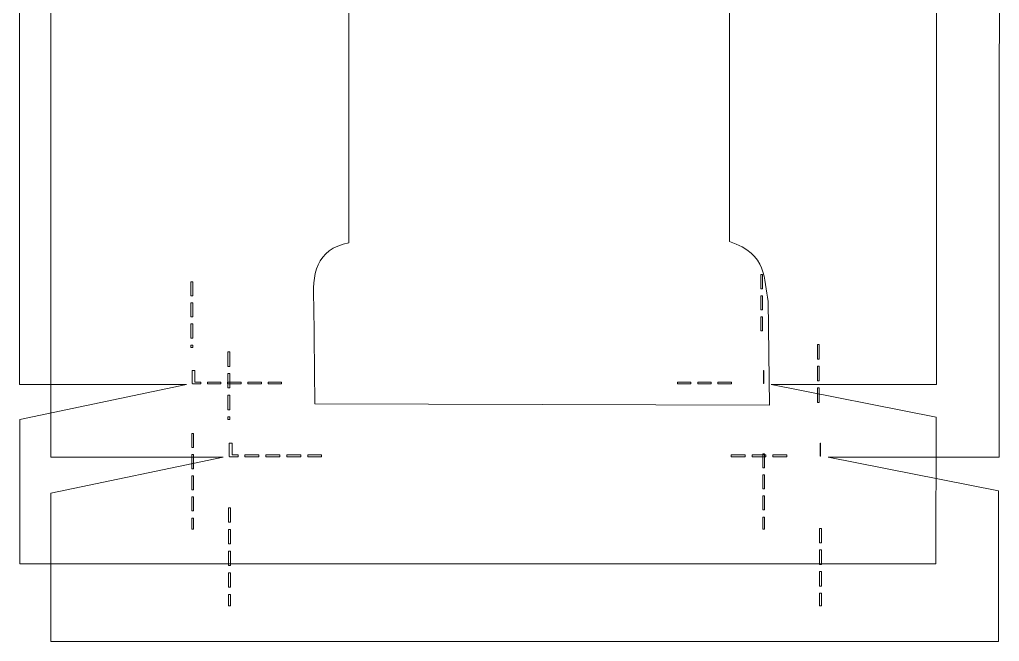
# Model space of a CAD drawing. Header units: centimetres. Extents: x -11.4 to 11.4, y -13.5 to 13.5.
# Drawn here: x -10.88 to -0.81, y -13.46 to -7.08 of the extents above; entities that cross this region are included whole.
import ezdxf

# ---------------------------------------------------------------- set-up
doc = ezdxf.new("R2010")
doc.units = ezdxf.units.CM
doc.header["$MEASUREMENT"] = 0
doc.layers.add('Layer 1', color=7, linetype='Continuous')

msp = doc.modelspace()

# ---------------------------------------------------------------- linework, layer by layer
at = {"layer": 'Layer 1', "color": 25, "lineweight": 18}
for points, knots in [([(-10.8726, -0.69742), (-10.8726, -0.69742), (-10.8726, -2.17961), (-10.8726, -2.17961), (-10.8726, -2.17961), (-10.8726, -2.17961), (-9.15604, -2.5414), (-9.15604, -2.5414), (-9.15604, -2.5414), (-9.15604, -2.5414), (-10.8753, -2.54253), (-10.8753, -2.54253), (-10.8753, -2.54253), (-10.8753, -2.54253), (-10.8753, -10.82214), (-10.8753, -10.82214), (-10.8753, -10.82214), (-10.8753, -10.82214), (-9.16144, -10.82214), (-9.16144, -10.82214), (-9.16144, -10.82214), (-9.16144, -10.82214), (-10.8726, -11.18281), (-10.8726, -11.18281), (-10.8726, -11.18281), (-10.8726, -11.18281), (-10.8726, -12.665), (-10.8726, -12.665), (-10.8726, -12.665), (-10.8726, -12.665), (-1.4664, -12.665), (-1.4664, -12.665), (-1.4664, -12.665), (-1.4664, -12.665), (-1.46532, -11.15741), (-1.46532, -11.15741), (-1.46532, -11.15741), (-1.46532, -11.15741), (-3.15756, -10.82214), (-3.15756, -10.82214), (-3.15756, -10.82214), (-3.15756, -10.82214), (-1.461, -10.82214), (-1.461, -10.82214), (-1.461, -10.82214), (-1.461, -10.82214), (-1.45776, -2.5414), (-1.45776, -2.5414), (-1.45776, -2.5414), (-1.45776, -2.5414), (-3.16891, -2.54253), (-3.16891, -2.54253), (-3.16891, -2.54253), (-3.16891, -2.54253), (-1.46532, -2.20557), (-1.46532, -2.20557), (-1.46532, -2.20557), (-1.46532, -2.20557), (-1.4664, -0.69741), (-1.4664, -0.69741), (-1.4664, -0.69741), (-1.4664, -0.69741), (-10.8726, -0.69741), (-10.8726, -0.69741), (-10.8726, -0.69741), (-10.8726, -0.69741), (-10.8726, -0.69742), (-10.8726, -0.69742)], [0, 0, 0, 0, 0.05555556, 0.05555556, 0.05555556, 0.05555556, 0.11111111, 0.11111111, 0.11111111, 0.11111111, 0.16666667, 0.16666667, 0.16666667, 0.16666667, 0.22222222, 0.22222222, 0.22222222, 0.22222222, 0.27777778, 0.27777778, 0.27777778, 0.27777778, 0.33333333, 0.33333333, 0.33333333, 0.33333333, 0.38888889, 0.38888889, 0.38888889, 0.38888889, 0.44444444, 0.44444444, 0.44444444, 0.44444444, 0.5, 0.5, 0.5, 0.5, 0.55555556, 0.55555556, 0.55555556, 0.55555556, 0.61111111, 0.61111111, 0.61111111, 0.61111111, 0.66666667, 0.66666667, 0.66666667, 0.66666667, 0.72222222, 0.72222222, 0.72222222, 0.72222222, 0.77777778, 0.77777778, 0.77777778, 0.77777778, 0.83333333, 0.83333333, 0.83333333, 0.83333333, 0.88888889, 0.88888889, 0.88888889, 0.88888889, 1, 1, 1, 1]), ([(-3.26454, -9.69555), (-3.26454, -9.69555), (-3.24725, -9.69555), (-3.24725, -9.69555), (-3.24725, -9.69555), (-3.24725, -9.69555), (-3.24725, -9.84004), (-3.24725, -9.84004), (-3.24725, -9.84004), (-3.24725, -9.84004), (-3.26454, -9.84004), (-3.26454, -9.84004), (-3.26454, -9.84004), (-3.26454, -9.84004), (-3.26454, -9.69555), (-3.26454, -9.69555)], [0, 0, 0, 0, 0.2, 0.2, 0.2, 0.2, 0.4, 0.4, 0.4, 0.4, 0.6, 0.6, 0.6, 0.6, 1, 1, 1, 1]), ([(-9.11552, -9.76836), (-9.11552, -9.76836), (-9.09823, -9.76836), (-9.09823, -9.76836), (-9.09823, -9.76836), (-9.09823, -9.76836), (-9.09823, -9.91285), (-9.09823, -9.91285), (-9.09823, -9.91285), (-9.09823, -9.91285), (-9.11552, -9.91285), (-9.11552, -9.91285), (-9.11552, -9.91285), (-9.11552, -9.91285), (-9.11552, -9.76836), (-9.11552, -9.76836)], [0, 0, 0, 0, 0.2, 0.2, 0.2, 0.2, 0.4, 0.4, 0.4, 0.4, 0.6, 0.6, 0.6, 0.6, 1, 1, 1, 1]), ([(-3.26454, -9.91229), (-3.26454, -9.91229), (-3.24725, -9.91229), (-3.24725, -9.91229), (-3.24725, -9.91229), (-3.24725, -9.91229), (-3.24725, -10.05679), (-3.24725, -10.05679), (-3.24725, -10.05679), (-3.24725, -10.05679), (-3.26454, -10.05679), (-3.26454, -10.05679), (-3.26454, -10.05679), (-3.26454, -10.05679), (-3.26454, -9.91229), (-3.26454, -9.91229)], [0, 0, 0, 0, 0.2, 0.2, 0.2, 0.2, 0.4, 0.4, 0.4, 0.4, 0.6, 0.6, 0.6, 0.6, 1, 1, 1, 1]), ([(-9.11552, -9.9851), (-9.11552, -9.9851), (-9.09823, -9.9851), (-9.09823, -9.9851), (-9.09823, -9.9851), (-9.09823, -9.9851), (-9.09823, -10.12959), (-9.09823, -10.12959), (-9.09823, -10.12959), (-9.09823, -10.12959), (-9.11552, -10.12959), (-9.11552, -10.12959), (-9.11552, -10.12959), (-9.11552, -10.12959), (-9.11552, -9.9851), (-9.11552, -9.9851)], [0, 0, 0, 0, 0.2, 0.2, 0.2, 0.2, 0.4, 0.4, 0.4, 0.4, 0.6, 0.6, 0.6, 0.6, 1, 1, 1, 1]), ([(-3.26454, -10.12903), (-3.26454, -10.12903), (-3.24725, -10.12903), (-3.24725, -10.12903), (-3.24725, -10.12903), (-3.24725, -10.12903), (-3.24725, -10.27352), (-3.24725, -10.27352), (-3.24725, -10.27352), (-3.24725, -10.27352), (-3.26454, -10.27352), (-3.26454, -10.27352), (-3.26454, -10.27352), (-3.26454, -10.27352), (-3.26454, -10.12903), (-3.26454, -10.12903)], [0, 0, 0, 0, 0.2, 0.2, 0.2, 0.2, 0.4, 0.4, 0.4, 0.4, 0.6, 0.6, 0.6, 0.6, 1, 1, 1, 1]), ([(-9.11552, -10.20184), (-9.11552, -10.20184), (-9.09823, -10.20184), (-9.09823, -10.20184), (-9.09823, -10.20184), (-9.09823, -10.20184), (-9.09823, -10.34633), (-9.09823, -10.34633), (-9.09823, -10.34633), (-9.09823, -10.34633), (-9.11552, -10.34633), (-9.11552, -10.34633), (-9.11552, -10.34633), (-9.11552, -10.34633), (-9.11552, -10.20184), (-9.11552, -10.20184)], [0, 0, 0, 0, 0.2, 0.2, 0.2, 0.2, 0.4, 0.4, 0.4, 0.4, 0.6, 0.6, 0.6, 0.6, 1, 1, 1, 1]), ([(-9.11552, -10.41858), (-9.11552, -10.41858), (-9.09823, -10.41858), (-9.09823, -10.41858), (-9.09823, -10.41858), (-9.09823, -10.41858), (-9.09823, -10.44342), (-9.09823, -10.44342), (-9.09823, -10.44342), (-9.09823, -10.44342), (-9.11552, -10.44342), (-9.11552, -10.44342), (-9.11552, -10.44342), (-9.11552, -10.44342), (-9.11552, -10.41858), (-9.11552, -10.41858)], [0, 0, 0, 0, 0.2, 0.2, 0.2, 0.2, 0.4, 0.4, 0.4, 0.4, 0.6, 0.6, 0.6, 0.6, 1, 1, 1, 1]), ([(-9.10309, -10.67991), (-9.10309, -10.67991), (-9.07499, -10.67991), (-9.07499, -10.67991), (-9.07499, -10.67991), (-9.07499, -10.67991), (-9.07499, -10.79901), (-9.07499, -10.79901), (-9.07499, -10.79901), (-9.07499, -10.79901), (-9.01556, -10.79901), (-9.01556, -10.79901), (-9.01556, -10.79901), (-9.01556, -10.79901), (-9.01556, -10.81706), (-9.01556, -10.81706), (-9.01556, -10.81706), (-9.01556, -10.81706), (-9.09985, -10.81706), (-9.09985, -10.81706), (-9.09985, -10.81706), (-9.09985, -10.81706), (-9.09985, -10.81424), (-9.09985, -10.81424), (-9.09985, -10.81424), (-9.09985, -10.81424), (-9.10309, -10.81424), (-9.10309, -10.81424), (-9.10309, -10.81424), (-9.10309, -10.81424), (-9.10309, -10.67991), (-9.10309, -10.67991)], [0, 0, 0, 0, 0.11111111, 0.11111111, 0.11111111, 0.11111111, 0.22222222, 0.22222222, 0.22222222, 0.22222222, 0.33333333, 0.33333333, 0.33333333, 0.33333333, 0.44444444, 0.44444444, 0.44444444, 0.44444444, 0.55555556, 0.55555556, 0.55555556, 0.55555556, 0.66666667, 0.66666667, 0.66666667, 0.66666667, 0.77777778, 0.77777778, 0.77777778, 0.77777778, 1, 1, 1, 1]), ([(-3.2386, -10.67991), (-3.2386, -10.67991), (-3.2332, -10.67991), (-3.2332, -10.67991), (-3.2332, -10.67991), (-3.2332, -10.67991), (-3.2332, -10.81199), (-3.2332, -10.81199), (-3.2332, -10.81199), (-3.2332, -10.81199), (-3.2386, -10.81199), (-3.2386, -10.81199), (-3.2386, -10.81199), (-3.2386, -10.81199), (-3.2386, -10.67991), (-3.2386, -10.67991)], [0, 0, 0, 0, 0.2, 0.2, 0.2, 0.2, 0.4, 0.4, 0.4, 0.4, 0.6, 0.6, 0.6, 0.6, 1, 1, 1, 1]), ([(-8.9464, -10.79901), (-8.9464, -10.79901), (-8.80808, -10.79901), (-8.80808, -10.79901), (-8.80808, -10.79901), (-8.80808, -10.79901), (-8.80808, -10.81706), (-8.80808, -10.81706), (-8.80808, -10.81706), (-8.80808, -10.81706), (-8.9464, -10.81706), (-8.9464, -10.81706), (-8.9464, -10.81706), (-8.9464, -10.81706), (-8.9464, -10.79901), (-8.9464, -10.79901)], [0, 0, 0, 0, 0.2, 0.2, 0.2, 0.2, 0.4, 0.4, 0.4, 0.4, 0.6, 0.6, 0.6, 0.6, 1, 1, 1, 1]), ([(-8.73893, -10.79901), (-8.73893, -10.79901), (-8.60061, -10.79901), (-8.60061, -10.79901), (-8.60061, -10.79901), (-8.60061, -10.79901), (-8.60061, -10.81706), (-8.60061, -10.81706), (-8.60061, -10.81706), (-8.60061, -10.81706), (-8.73893, -10.81706), (-8.73893, -10.81706), (-8.73893, -10.81706), (-8.73893, -10.81706), (-8.73893, -10.79901), (-8.73893, -10.79901)], [0, 0, 0, 0, 0.2, 0.2, 0.2, 0.2, 0.4, 0.4, 0.4, 0.4, 0.6, 0.6, 0.6, 0.6, 1, 1, 1, 1]), ([(-8.53144, -10.79901), (-8.53144, -10.79901), (-8.39312, -10.79901), (-8.39312, -10.79901), (-8.39312, -10.79901), (-8.39312, -10.79901), (-8.39312, -10.81706), (-8.39312, -10.81706), (-8.39312, -10.81706), (-8.39312, -10.81706), (-8.53144, -10.81706), (-8.53144, -10.81706), (-8.53144, -10.81706), (-8.53144, -10.81706), (-8.53144, -10.79901), (-8.53144, -10.79901)], [0, 0, 0, 0, 0.2, 0.2, 0.2, 0.2, 0.4, 0.4, 0.4, 0.4, 0.6, 0.6, 0.6, 0.6, 1, 1, 1, 1]), ([(-8.32397, -10.79901), (-8.32397, -10.79901), (-8.18565, -10.79901), (-8.18565, -10.79901), (-8.18565, -10.79901), (-8.18565, -10.79901), (-8.18565, -10.81706), (-8.18565, -10.81706), (-8.18565, -10.81706), (-8.18565, -10.81706), (-8.32397, -10.81706), (-8.32397, -10.81706), (-8.32397, -10.81706), (-8.32397, -10.81706), (-8.32397, -10.79901), (-8.32397, -10.79901)], [0, 0, 0, 0, 0.2, 0.2, 0.2, 0.2, 0.4, 0.4, 0.4, 0.4, 0.6, 0.6, 0.6, 0.6, 1, 1, 1, 1]), ([(-4.12038, -10.79901), (-4.12038, -10.79901), (-3.98206, -10.79901), (-3.98206, -10.79901), (-3.98206, -10.79901), (-3.98206, -10.79901), (-3.98206, -10.81706), (-3.98206, -10.81706), (-3.98206, -10.81706), (-3.98206, -10.81706), (-4.12038, -10.81706), (-4.12038, -10.81706), (-4.12038, -10.81706), (-4.12038, -10.81706), (-4.12038, -10.79901), (-4.12038, -10.79901)], [0, 0, 0, 0, 0.2, 0.2, 0.2, 0.2, 0.4, 0.4, 0.4, 0.4, 0.6, 0.6, 0.6, 0.6, 1, 1, 1, 1]), ([(-3.91291, -10.79901), (-3.91291, -10.79901), (-3.77459, -10.79901), (-3.77459, -10.79901), (-3.77459, -10.79901), (-3.77459, -10.79901), (-3.77459, -10.81706), (-3.77459, -10.81706), (-3.77459, -10.81706), (-3.77459, -10.81706), (-3.91291, -10.81706), (-3.91291, -10.81706), (-3.91291, -10.81706), (-3.91291, -10.81706), (-3.91291, -10.79901), (-3.91291, -10.79901)], [0, 0, 0, 0, 0.2, 0.2, 0.2, 0.2, 0.4, 0.4, 0.4, 0.4, 0.6, 0.6, 0.6, 0.6, 1, 1, 1, 1]), ([(-3.70543, -10.79901), (-3.70543, -10.79901), (-3.56711, -10.79901), (-3.56711, -10.79901), (-3.56711, -10.79901), (-3.56711, -10.79901), (-3.56711, -10.81706), (-3.56711, -10.81706), (-3.56711, -10.81706), (-3.56711, -10.81706), (-3.70543, -10.81706), (-3.70543, -10.81706), (-3.70543, -10.81706), (-3.70543, -10.81706), (-3.70543, -10.79901), (-3.70543, -10.79901)], [0, 0, 0, 0, 0.2, 0.2, 0.2, 0.2, 0.4, 0.4, 0.4, 0.4, 0.6, 0.6, 0.6, 0.6, 1, 1, 1, 1]), ([(-9.10849, -11.32675), (-9.10849, -11.32675), (-9.0912, -11.32675), (-9.0912, -11.32675), (-9.0912, -11.32675), (-9.0912, -11.32675), (-9.0912, -11.47124), (-9.0912, -11.47124), (-9.0912, -11.47124), (-9.0912, -11.47124), (-9.10849, -11.47124), (-9.10849, -11.47124), (-9.10849, -11.47124), (-9.10849, -11.47124), (-9.10849, -11.32675), (-9.10849, -11.32675)], [0, 0, 0, 0, 0.2, 0.2, 0.2, 0.2, 0.4, 0.4, 0.4, 0.4, 0.6, 0.6, 0.6, 0.6, 1, 1, 1, 1]), ([(-9.10849, -11.54349), (-9.10849, -11.54349), (-9.0912, -11.54349), (-9.0912, -11.54349), (-9.0912, -11.54349), (-9.0912, -11.54349), (-9.0912, -11.68798), (-9.0912, -11.68798), (-9.0912, -11.68798), (-9.0912, -11.68798), (-9.10849, -11.68798), (-9.10849, -11.68798), (-9.10849, -11.68798), (-9.10849, -11.68798), (-9.10849, -11.54349), (-9.10849, -11.54349)], [0, 0, 0, 0, 0.2, 0.2, 0.2, 0.2, 0.4, 0.4, 0.4, 0.4, 0.6, 0.6, 0.6, 0.6, 1, 1, 1, 1]), ([(-3.24238, -11.53333), (-3.24238, -11.53333), (-3.22509, -11.53333), (-3.22509, -11.53333), (-3.22509, -11.53333), (-3.22509, -11.53333), (-3.22509, -11.67782), (-3.22509, -11.67782), (-3.22509, -11.67782), (-3.22509, -11.67782), (-3.24238, -11.67782), (-3.24238, -11.67782), (-3.24238, -11.67782), (-3.24238, -11.67782), (-3.24238, -11.53333), (-3.24238, -11.53333)], [0, 0, 0, 0, 0.2, 0.2, 0.2, 0.2, 0.4, 0.4, 0.4, 0.4, 0.6, 0.6, 0.6, 0.6, 1, 1, 1, 1]), ([(-9.10849, -11.76023), (-9.10849, -11.76023), (-9.0912, -11.76023), (-9.0912, -11.76023), (-9.0912, -11.76023), (-9.0912, -11.76023), (-9.0912, -11.90473), (-9.0912, -11.90473), (-9.0912, -11.90473), (-9.0912, -11.90473), (-9.10849, -11.90473), (-9.10849, -11.90473), (-9.10849, -11.90473), (-9.10849, -11.90473), (-9.10849, -11.76023), (-9.10849, -11.76023)], [0, 0, 0, 0, 0.2, 0.2, 0.2, 0.2, 0.4, 0.4, 0.4, 0.4, 0.6, 0.6, 0.6, 0.6, 1, 1, 1, 1]), ([(-3.24238, -11.75007), (-3.24238, -11.75007), (-3.22509, -11.75007), (-3.22509, -11.75007), (-3.22509, -11.75007), (-3.22509, -11.75007), (-3.22509, -11.89456), (-3.22509, -11.89456), (-3.22509, -11.89456), (-3.22509, -11.89456), (-3.24238, -11.89456), (-3.24238, -11.89456), (-3.24238, -11.89456), (-3.24238, -11.89456), (-3.24238, -11.75007), (-3.24238, -11.75007)], [0, 0, 0, 0, 0.2, 0.2, 0.2, 0.2, 0.4, 0.4, 0.4, 0.4, 0.6, 0.6, 0.6, 0.6, 1, 1, 1, 1]), ([(-3.24238, -11.96681), (-3.24238, -11.96681), (-3.22509, -11.96681), (-3.22509, -11.96681), (-3.22509, -11.96681), (-3.22509, -11.96681), (-3.22509, -12.1113), (-3.22509, -12.1113), (-3.22509, -12.1113), (-3.22509, -12.1113), (-3.24238, -12.1113), (-3.24238, -12.1113), (-3.24238, -12.1113), (-3.24238, -12.1113), (-3.24238, -11.96681), (-3.24238, -11.96681)], [0, 0, 0, 0, 0.2, 0.2, 0.2, 0.2, 0.4, 0.4, 0.4, 0.4, 0.6, 0.6, 0.6, 0.6, 1, 1, 1, 1]), ([(-9.10849, -11.97697), (-9.10849, -11.97697), (-9.0912, -11.97697), (-9.0912, -11.97697), (-9.0912, -11.97697), (-9.0912, -11.97697), (-9.0912, -12.12146), (-9.0912, -12.12146), (-9.0912, -12.12146), (-9.0912, -12.12146), (-9.10849, -12.12146), (-9.10849, -12.12146), (-9.10849, -12.12146), (-9.10849, -12.12146), (-9.10849, -11.97697), (-9.10849, -11.97697)], [0, 0, 0, 0, 0.2, 0.2, 0.2, 0.2, 0.4, 0.4, 0.4, 0.4, 0.6, 0.6, 0.6, 0.6, 1, 1, 1, 1]), ([(-9.10849, -12.19371), (-9.10849, -12.19371), (-9.0912, -12.19371), (-9.0912, -12.19371), (-9.0912, -12.19371), (-9.0912, -12.19371), (-9.0912, -12.30716), (-9.0912, -12.30716), (-9.0912, -12.30716), (-9.0912, -12.30716), (-9.10849, -12.30716), (-9.10849, -12.30716), (-9.10849, -12.30716), (-9.10849, -12.30716), (-9.10849, -12.19371), (-9.10849, -12.19371)], [0, 0, 0, 0, 0.2, 0.2, 0.2, 0.2, 0.4, 0.4, 0.4, 0.4, 0.6, 0.6, 0.6, 0.6, 1, 1, 1, 1]), ([(-3.24238, -12.18355), (-3.24238, -12.18355), (-3.22509, -12.18355), (-3.22509, -12.18355), (-3.22509, -12.18355), (-3.22509, -12.18355), (-3.22509, -12.30716), (-3.22509, -12.30716), (-3.22509, -12.30716), (-3.22509, -12.30716), (-3.24238, -12.30716), (-3.24238, -12.30716), (-3.24238, -12.30716), (-3.24238, -12.30716), (-3.24238, -12.18355), (-3.24238, -12.18355)], [0, 0, 0, 0, 0.2, 0.2, 0.2, 0.2, 0.4, 0.4, 0.4, 0.4, 0.6, 0.6, 0.6, 0.6, 1, 1, 1, 1])]:
    msp.add_open_spline(points, degree=3, knots=knots, dxfattribs=at)
at = {"layer": 'Layer 1', "color": 13, "lineweight": 18}
for points, knots in [([(-10.55357, -1.1854), (-10.55357, -1.1854), (-10.55357, -2.70582), (-10.55357, -2.70582), (-10.55357, -2.70582), (-10.55357, -2.70582), (-8.77774, -3.07687), (-8.77774, -3.07687), (-8.77774, -3.07687), (-8.77774, -3.07687), (-10.55611, -3.07751), (-10.55611, -3.07751), (-10.55611, -3.07751), (-10.55611, -3.07751), (-10.55611, -11.56973), (-10.55611, -11.56973), (-10.55611, -11.56973), (-10.55611, -11.56973), (-8.78346, -11.56973), (-8.78346, -11.56973), (-8.78346, -11.56973), (-8.78346, -11.56973), (-10.55357, -11.94014), (-10.55357, -11.94014), (-10.55357, -11.94014), (-10.55357, -11.94014), (-10.55357, -13.45993), (-10.55357, -13.45993), (-10.55357, -13.45993), (-10.55357, -13.45993), (-0.82367, -13.45993), (-0.82367, -13.45993), (-0.82367, -13.45993), (-0.82367, -13.45993), (-0.8224, -11.91409), (-0.8224, -11.91409), (-0.8224, -11.91409), (-0.8224, -11.91409), (-2.57282, -11.56973), (-2.57282, -11.56973), (-2.57282, -11.56973), (-2.57282, -11.56973), (-0.81795, -11.56973), (-0.81795, -11.56973), (-0.81795, -11.56973), (-0.81795, -11.56973), (-0.81477, -3.07687), (-0.81477, -3.07687), (-0.81477, -3.07687), (-0.81477, -3.07687), (-2.58488, -3.07751), (-2.58488, -3.07751), (-2.58488, -3.07751), (-2.58488, -3.07751), (-0.82239, -2.73251), (-0.82239, -2.73251), (-0.82239, -2.73251), (-0.82239, -2.73251), (-0.82366, -1.18541), (-0.82366, -1.18541), (-0.82366, -1.18541), (-0.82366, -1.18541), (-10.55356, -1.18541), (-10.55356, -1.18541), (-10.55356, -1.18541), (-10.55356, -1.18541), (-10.55357, -1.1854), (-10.55357, -1.1854)], [0, 0, 0, 0, 0.05555556, 0.05555556, 0.05555556, 0.05555556, 0.11111111, 0.11111111, 0.11111111, 0.11111111, 0.16666667, 0.16666667, 0.16666667, 0.16666667, 0.22222222, 0.22222222, 0.22222222, 0.22222222, 0.27777778, 0.27777778, 0.27777778, 0.27777778, 0.33333333, 0.33333333, 0.33333333, 0.33333333, 0.38888889, 0.38888889, 0.38888889, 0.38888889, 0.44444444, 0.44444444, 0.44444444, 0.44444444, 0.5, 0.5, 0.5, 0.5, 0.55555556, 0.55555556, 0.55555556, 0.55555556, 0.61111111, 0.61111111, 0.61111111, 0.61111111, 0.66666667, 0.66666667, 0.66666667, 0.66666667, 0.72222222, 0.72222222, 0.72222222, 0.72222222, 0.77777778, 0.77777778, 0.77777778, 0.77777778, 0.83333333, 0.83333333, 0.83333333, 0.83333333, 0.88888889, 0.88888889, 0.88888889, 0.88888889, 1, 1, 1, 1]), ([(-5.53295, -4.93212), (-5.1848, -4.92476), (-4.83113, -5.10594), (-4.80546, -5.46201), (-4.80546, -5.46201), (-4.83865, -6.30376), (-4.19726, -6.20771), (-3.58557, -6.15328), (-3.58557, -6.15328), (-3.58557, -6.15328), (-3.58557, -9.35613), (-3.58557, -9.35613), (-3.58557, -9.35613), (-3.19212, -9.48794), (-3.23605, -9.74244), (-3.18784, -9.97116), (-3.18784, -9.97116), (-3.18784, -9.97116), (-3.17513, -11.03475), (-3.17513, -11.03475), (-3.17513, -11.03475), (-3.17513, -11.03475), (-7.84248, -11.02204), (-7.84248, -11.02204), (-7.84248, -11.02204), (-7.84248, -11.02204), (-7.85455, -9.9972), (-7.85455, -9.9972), (-7.85455, -9.9972), (-7.87447, -9.69607), (-7.83491, -9.434), (-7.49367, -9.36946), (-7.49367, -9.36946), (-7.49367, -9.36946), (-7.49367, -6.17932), (-7.49367, -6.17932), (-7.49367, -6.17932), (-6.88331, -6.19707), (-6.25344, -6.24186), (-6.22422, -5.462), (-6.22422, -5.462), (-6.18202, -5.11235), (-5.86, -4.93902), (-5.53295, -4.93211), (-5.53295, -4.93211), (-5.53295, -4.93211), (-5.53295, -4.93212), (-5.53295, -4.93212)], [0, 0, 0, 0, 0.07692308, 0.07692308, 0.07692308, 0.07692308, 0.15384615, 0.15384615, 0.15384615, 0.15384615, 0.23076923, 0.23076923, 0.23076923, 0.23076923, 0.30769231, 0.30769231, 0.30769231, 0.30769231, 0.38461538, 0.38461538, 0.38461538, 0.38461538, 0.46153846, 0.46153846, 0.46153846, 0.46153846, 0.53846154, 0.53846154, 0.53846154, 0.53846154, 0.61538462, 0.61538462, 0.61538462, 0.61538462, 0.69230769, 0.69230769, 0.69230769, 0.69230769, 0.76923077, 0.76923077, 0.76923077, 0.76923077, 0.84615385, 0.84615385, 0.84615385, 0.84615385, 1, 1, 1, 1]), ([(-2.68336, -10.41464), (-2.68336, -10.41464), (-2.66557, -10.41464), (-2.66557, -10.41464), (-2.66557, -10.41464), (-2.66557, -10.41464), (-2.66557, -10.56268), (-2.66557, -10.56268), (-2.66557, -10.56268), (-2.66557, -10.56268), (-2.68336, -10.56268), (-2.68336, -10.56268), (-2.68336, -10.56268), (-2.68336, -10.56268), (-2.68336, -10.41464), (-2.68336, -10.41464)], [0, 0, 0, 0, 0.2, 0.2, 0.2, 0.2, 0.4, 0.4, 0.4, 0.4, 0.6, 0.6, 0.6, 0.6, 1, 1, 1, 1]), ([(-8.7358, -10.48898), (-8.7358, -10.48898), (-8.71801, -10.48898), (-8.71801, -10.48898), (-8.71801, -10.48898), (-8.71801, -10.48898), (-8.71801, -10.63765), (-8.71801, -10.63765), (-8.71801, -10.63765), (-8.71801, -10.63765), (-8.7358, -10.63765), (-8.7358, -10.63765), (-8.7358, -10.63765), (-8.7358, -10.63765), (-8.7358, -10.48898), (-8.7358, -10.48898)], [0, 0, 0, 0, 0.2, 0.2, 0.2, 0.2, 0.4, 0.4, 0.4, 0.4, 0.6, 0.6, 0.6, 0.6, 1, 1, 1, 1]), ([(-2.68336, -10.63702), (-2.68336, -10.63702), (-2.66557, -10.63702), (-2.66557, -10.63702), (-2.66557, -10.63702), (-2.66557, -10.63702), (-2.66557, -10.78506), (-2.66557, -10.78506), (-2.66557, -10.78506), (-2.66557, -10.78506), (-2.68336, -10.78506), (-2.68336, -10.78506), (-2.68336, -10.78506), (-2.68336, -10.78506), (-2.68336, -10.63702), (-2.68336, -10.63702)], [0, 0, 0, 0, 0.2, 0.2, 0.2, 0.2, 0.4, 0.4, 0.4, 0.4, 0.6, 0.6, 0.6, 0.6, 1, 1, 1, 1]), ([(-8.7358, -10.71135), (-8.7358, -10.71135), (-8.71801, -10.71135), (-8.71801, -10.71135), (-8.71801, -10.71135), (-8.71801, -10.71135), (-8.71801, -10.85939), (-8.71801, -10.85939), (-8.71801, -10.85939), (-8.71801, -10.85939), (-8.7358, -10.85939), (-8.7358, -10.85939), (-8.7358, -10.85939), (-8.7358, -10.85939), (-8.7358, -10.71135), (-8.7358, -10.71135)], [0, 0, 0, 0, 0.2, 0.2, 0.2, 0.2, 0.4, 0.4, 0.4, 0.4, 0.6, 0.6, 0.6, 0.6, 1, 1, 1, 1]), ([(-2.68336, -10.85939), (-2.68336, -10.85939), (-2.66557, -10.85939), (-2.66557, -10.85939), (-2.66557, -10.85939), (-2.66557, -10.85939), (-2.66557, -11.00743), (-2.66557, -11.00743), (-2.66557, -11.00743), (-2.66557, -11.00743), (-2.68336, -11.00743), (-2.68336, -11.00743), (-2.68336, -11.00743), (-2.68336, -11.00743), (-2.68336, -10.85939), (-2.68336, -10.85939)], [0, 0, 0, 0, 0.2, 0.2, 0.2, 0.2, 0.4, 0.4, 0.4, 0.4, 0.6, 0.6, 0.6, 0.6, 1, 1, 1, 1]), ([(-8.7358, -10.93373), (-8.7358, -10.93373), (-8.71801, -10.93373), (-8.71801, -10.93373), (-8.71801, -10.93373), (-8.71801, -10.93373), (-8.71801, -11.08177), (-8.71801, -11.08177), (-8.71801, -11.08177), (-8.71801, -11.08177), (-8.7358, -11.08177), (-8.7358, -11.08177), (-8.7358, -11.08177), (-8.7358, -11.08177), (-8.7358, -10.93373), (-8.7358, -10.93373)], [0, 0, 0, 0, 0.2, 0.2, 0.2, 0.2, 0.4, 0.4, 0.4, 0.4, 0.6, 0.6, 0.6, 0.6, 1, 1, 1, 1]), ([(-8.7358, -11.15611), (-8.7358, -11.15611), (-8.71801, -11.15611), (-8.71801, -11.15611), (-8.71801, -11.15611), (-8.71801, -11.15611), (-8.71801, -11.18152), (-8.71801, -11.18152), (-8.71801, -11.18152), (-8.71801, -11.18152), (-8.7358, -11.18152), (-8.7358, -11.18152), (-8.7358, -11.18152), (-8.7358, -11.18152), (-8.7358, -11.15611), (-8.7358, -11.15611)], [0, 0, 0, 0, 0.2, 0.2, 0.2, 0.2, 0.4, 0.4, 0.4, 0.4, 0.6, 0.6, 0.6, 0.6, 1, 1, 1, 1]), ([(-8.7231, -11.42423), (-8.7231, -11.42423), (-8.69387, -11.42423), (-8.69387, -11.42423), (-8.69387, -11.42423), (-8.69387, -11.42423), (-8.69387, -11.54622), (-8.69387, -11.54622), (-8.69387, -11.54622), (-8.69387, -11.54622), (-8.63224, -11.54622), (-8.63224, -11.54622), (-8.63224, -11.54622), (-8.63224, -11.54622), (-8.63224, -11.56464), (-8.63224, -11.56464), (-8.63224, -11.56464), (-8.63224, -11.56464), (-8.71992, -11.56464), (-8.71992, -11.56464), (-8.71992, -11.56464), (-8.71992, -11.56464), (-8.71992, -11.5621), (-8.71992, -11.5621), (-8.71992, -11.5621), (-8.71992, -11.5621), (-8.7231, -11.5621), (-8.7231, -11.5621), (-8.7231, -11.5621), (-8.7231, -11.5621), (-8.7231, -11.42423), (-8.7231, -11.42423)], [0, 0, 0, 0, 0.11111111, 0.11111111, 0.11111111, 0.11111111, 0.22222222, 0.22222222, 0.22222222, 0.22222222, 0.33333333, 0.33333333, 0.33333333, 0.33333333, 0.44444444, 0.44444444, 0.44444444, 0.44444444, 0.55555556, 0.55555556, 0.55555556, 0.55555556, 0.66666667, 0.66666667, 0.66666667, 0.66666667, 0.77777778, 0.77777778, 0.77777778, 0.77777778, 1, 1, 1, 1]), ([(-2.65668, -11.42423), (-2.65668, -11.42423), (-2.65096, -11.42423), (-2.65096, -11.42423), (-2.65096, -11.42423), (-2.65096, -11.42423), (-2.65096, -11.55956), (-2.65096, -11.55956), (-2.65096, -11.55956), (-2.65096, -11.55956), (-2.65668, -11.55956), (-2.65668, -11.55956), (-2.65668, -11.55956), (-2.65668, -11.55956), (-2.65668, -11.42423), (-2.65668, -11.42423)], [0, 0, 0, 0, 0.2, 0.2, 0.2, 0.2, 0.4, 0.4, 0.4, 0.4, 0.6, 0.6, 0.6, 0.6, 1, 1, 1, 1]), ([(-8.56108, -11.54622), (-8.56108, -11.54622), (-8.41813, -11.54622), (-8.41813, -11.54622), (-8.41813, -11.54622), (-8.41813, -11.54622), (-8.41813, -11.56464), (-8.41813, -11.56464), (-8.41813, -11.56464), (-8.41813, -11.56464), (-8.56108, -11.56464), (-8.56108, -11.56464), (-8.56108, -11.56464), (-8.56108, -11.56464), (-8.56108, -11.54622), (-8.56108, -11.54622)], [0, 0, 0, 0, 0.2, 0.2, 0.2, 0.2, 0.4, 0.4, 0.4, 0.4, 0.6, 0.6, 0.6, 0.6, 1, 1, 1, 1]), ([(-8.34633, -11.54622), (-8.34633, -11.54622), (-8.20337, -11.54622), (-8.20337, -11.54622), (-8.20337, -11.54622), (-8.20337, -11.54622), (-8.20337, -11.56464), (-8.20337, -11.56464), (-8.20337, -11.56464), (-8.20337, -11.56464), (-8.34633, -11.56464), (-8.34633, -11.56464), (-8.34633, -11.56464), (-8.34633, -11.56464), (-8.34633, -11.54622), (-8.34633, -11.54622)], [0, 0, 0, 0, 0.2, 0.2, 0.2, 0.2, 0.4, 0.4, 0.4, 0.4, 0.6, 0.6, 0.6, 0.6, 1, 1, 1, 1]), ([(-8.13157, -11.54622), (-8.13157, -11.54622), (-7.98862, -11.54622), (-7.98862, -11.54622), (-7.98862, -11.54622), (-7.98862, -11.54622), (-7.98862, -11.56464), (-7.98862, -11.56464), (-7.98862, -11.56464), (-7.98862, -11.56464), (-8.13157, -11.56464), (-8.13157, -11.56464), (-8.13157, -11.56464), (-8.13157, -11.56464), (-8.13157, -11.54622), (-8.13157, -11.54622)], [0, 0, 0, 0, 0.2, 0.2, 0.2, 0.2, 0.4, 0.4, 0.4, 0.4, 0.6, 0.6, 0.6, 0.6, 1, 1, 1, 1]), ([(-7.91682, -11.54622), (-7.91682, -11.54622), (-7.77386, -11.54622), (-7.77386, -11.54622), (-7.77386, -11.54622), (-7.77386, -11.54622), (-7.77386, -11.56464), (-7.77386, -11.56464), (-7.77386, -11.56464), (-7.77386, -11.56464), (-7.91682, -11.56464), (-7.91682, -11.56464), (-7.91682, -11.56464), (-7.91682, -11.56464), (-7.91682, -11.54622), (-7.91682, -11.54622)], [0, 0, 0, 0, 0.2, 0.2, 0.2, 0.2, 0.4, 0.4, 0.4, 0.4, 0.6, 0.6, 0.6, 0.6, 1, 1, 1, 1]), ([(-3.56906, -11.54622), (-3.56906, -11.54622), (-3.4261, -11.54622), (-3.4261, -11.54622), (-3.4261, -11.54622), (-3.4261, -11.54622), (-3.4261, -11.56464), (-3.4261, -11.56464), (-3.4261, -11.56464), (-3.4261, -11.56464), (-3.56906, -11.56464), (-3.56906, -11.56464), (-3.56906, -11.56464), (-3.56906, -11.56464), (-3.56906, -11.54622), (-3.56906, -11.54622)], [0, 0, 0, 0, 0.2, 0.2, 0.2, 0.2, 0.4, 0.4, 0.4, 0.4, 0.6, 0.6, 0.6, 0.6, 1, 1, 1, 1]), ([(-3.3543, -11.54622), (-3.3543, -11.54622), (-3.21135, -11.54622), (-3.21135, -11.54622), (-3.21135, -11.54622), (-3.21135, -11.54622), (-3.21135, -11.56464), (-3.21135, -11.56464), (-3.21135, -11.56464), (-3.21135, -11.56464), (-3.3543, -11.56464), (-3.3543, -11.56464), (-3.3543, -11.56464), (-3.3543, -11.56464), (-3.3543, -11.54622), (-3.3543, -11.54622)], [0, 0, 0, 0, 0.2, 0.2, 0.2, 0.2, 0.4, 0.4, 0.4, 0.4, 0.6, 0.6, 0.6, 0.6, 1, 1, 1, 1]), ([(-3.13955, -11.54622), (-3.13955, -11.54622), (-2.99659, -11.54622), (-2.99659, -11.54622), (-2.99659, -11.54622), (-2.99659, -11.54622), (-2.99659, -11.56464), (-2.99659, -11.56464), (-2.99659, -11.56464), (-2.99659, -11.56464), (-3.13955, -11.56464), (-3.13955, -11.56464), (-3.13955, -11.56464), (-3.13955, -11.56464), (-3.13955, -11.54622), (-3.13955, -11.54622)], [0, 0, 0, 0, 0.2, 0.2, 0.2, 0.2, 0.4, 0.4, 0.4, 0.4, 0.6, 0.6, 0.6, 0.6, 1, 1, 1, 1]), ([(-8.72881, -12.08755), (-8.72881, -12.08755), (-8.71102, -12.08755), (-8.71102, -12.08755), (-8.71102, -12.08755), (-8.71102, -12.08755), (-8.71102, -12.23559), (-8.71102, -12.23559), (-8.71102, -12.23559), (-8.71102, -12.23559), (-8.72881, -12.23559), (-8.72881, -12.23559), (-8.72881, -12.23559), (-8.72881, -12.23559), (-8.72881, -12.08755), (-8.72881, -12.08755)], [0, 0, 0, 0, 0.2, 0.2, 0.2, 0.2, 0.4, 0.4, 0.4, 0.4, 0.6, 0.6, 0.6, 0.6, 1, 1, 1, 1]), ([(-8.72881, -12.30992), (-8.72881, -12.30992), (-8.71102, -12.30992), (-8.71102, -12.30992), (-8.71102, -12.30992), (-8.71102, -12.30992), (-8.71102, -12.45796), (-8.71102, -12.45796), (-8.71102, -12.45796), (-8.71102, -12.45796), (-8.72881, -12.45796), (-8.72881, -12.45796), (-8.72881, -12.45796), (-8.72881, -12.45796), (-8.72881, -12.30992), (-8.72881, -12.30992)], [0, 0, 0, 0, 0.2, 0.2, 0.2, 0.2, 0.4, 0.4, 0.4, 0.4, 0.6, 0.6, 0.6, 0.6, 1, 1, 1, 1]), ([(-2.66049, -12.29975), (-2.66049, -12.29975), (-2.6427, -12.29975), (-2.6427, -12.29975), (-2.6427, -12.29975), (-2.6427, -12.29975), (-2.6427, -12.44779), (-2.6427, -12.44779), (-2.6427, -12.44779), (-2.6427, -12.44779), (-2.66049, -12.44779), (-2.66049, -12.44779), (-2.66049, -12.44779), (-2.66049, -12.44779), (-2.66049, -12.29975), (-2.66049, -12.29975)], [0, 0, 0, 0, 0.2, 0.2, 0.2, 0.2, 0.4, 0.4, 0.4, 0.4, 0.6, 0.6, 0.6, 0.6, 1, 1, 1, 1]), ([(-8.72881, -12.5323), (-8.72881, -12.5323), (-8.71102, -12.5323), (-8.71102, -12.5323), (-8.71102, -12.5323), (-8.71102, -12.5323), (-8.71102, -12.68034), (-8.71102, -12.68034), (-8.71102, -12.68034), (-8.71102, -12.68034), (-8.72881, -12.68034), (-8.72881, -12.68034), (-8.72881, -12.68034), (-8.72881, -12.68034), (-8.72881, -12.5323), (-8.72881, -12.5323)], [0, 0, 0, 0, 0.2, 0.2, 0.2, 0.2, 0.4, 0.4, 0.4, 0.4, 0.6, 0.6, 0.6, 0.6, 1, 1, 1, 1]), ([(-2.66049, -12.52149), (-2.66049, -12.52149), (-2.6427, -12.52149), (-2.6427, -12.52149), (-2.6427, -12.52149), (-2.6427, -12.52149), (-2.6427, -12.67017), (-2.6427, -12.67017), (-2.6427, -12.67017), (-2.6427, -12.67017), (-2.66049, -12.67017), (-2.66049, -12.67017), (-2.66049, -12.67017), (-2.66049, -12.67017), (-2.66049, -12.52149), (-2.66049, -12.52149)], [0, 0, 0, 0, 0.2, 0.2, 0.2, 0.2, 0.4, 0.4, 0.4, 0.4, 0.6, 0.6, 0.6, 0.6, 1, 1, 1, 1]), ([(-8.72881, -12.75467), (-8.72881, -12.75467), (-8.71102, -12.75467), (-8.71102, -12.75467), (-8.71102, -12.75467), (-8.71102, -12.75467), (-8.71102, -12.90271), (-8.71102, -12.90271), (-8.71102, -12.90271), (-8.71102, -12.90271), (-8.72881, -12.90271), (-8.72881, -12.90271), (-8.72881, -12.90271), (-8.72881, -12.90271), (-8.72881, -12.75467), (-8.72881, -12.75467)], [0, 0, 0, 0, 0.2, 0.2, 0.2, 0.2, 0.4, 0.4, 0.4, 0.4, 0.6, 0.6, 0.6, 0.6, 1, 1, 1, 1]), ([(-2.66049, -12.74387), (-2.66049, -12.74387), (-2.6427, -12.74387), (-2.6427, -12.74387), (-2.6427, -12.74387), (-2.6427, -12.74387), (-2.6427, -12.89254), (-2.6427, -12.89254), (-2.6427, -12.89254), (-2.6427, -12.89254), (-2.66049, -12.89254), (-2.66049, -12.89254), (-2.66049, -12.89254), (-2.66049, -12.89254), (-2.66049, -12.74387), (-2.66049, -12.74387)], [0, 0, 0, 0, 0.2, 0.2, 0.2, 0.2, 0.4, 0.4, 0.4, 0.4, 0.6, 0.6, 0.6, 0.6, 1, 1, 1, 1]), ([(-8.72881, -12.97705), (-8.72881, -12.97705), (-8.71102, -12.97705), (-8.71102, -12.97705), (-8.71102, -12.97705), (-8.71102, -12.97705), (-8.71102, -13.09332), (-8.71102, -13.09332), (-8.71102, -13.09332), (-8.71102, -13.09332), (-8.72881, -13.09332), (-8.72881, -13.09332), (-8.72881, -13.09332), (-8.72881, -13.09332), (-8.72881, -12.97705), (-8.72881, -12.97705)], [0, 0, 0, 0, 0.2, 0.2, 0.2, 0.2, 0.4, 0.4, 0.4, 0.4, 0.6, 0.6, 0.6, 0.6, 1, 1, 1, 1]), ([(-2.66049, -12.96625), (-2.66049, -12.96625), (-2.6427, -12.96625), (-2.6427, -12.96625), (-2.6427, -12.96625), (-2.6427, -12.96625), (-2.6427, -13.09332), (-2.6427, -13.09332), (-2.6427, -13.09332), (-2.6427, -13.09332), (-2.66049, -13.09332), (-2.66049, -13.09332), (-2.66049, -13.09332), (-2.66049, -13.09332), (-2.66049, -12.96625), (-2.66049, -12.96625)], [0, 0, 0, 0, 0.2, 0.2, 0.2, 0.2, 0.4, 0.4, 0.4, 0.4, 0.6, 0.6, 0.6, 0.6, 1, 1, 1, 1])]:
    msp.add_open_spline(points, degree=3, knots=knots, dxfattribs=at)

doc.saveas('drawing.dxf')
